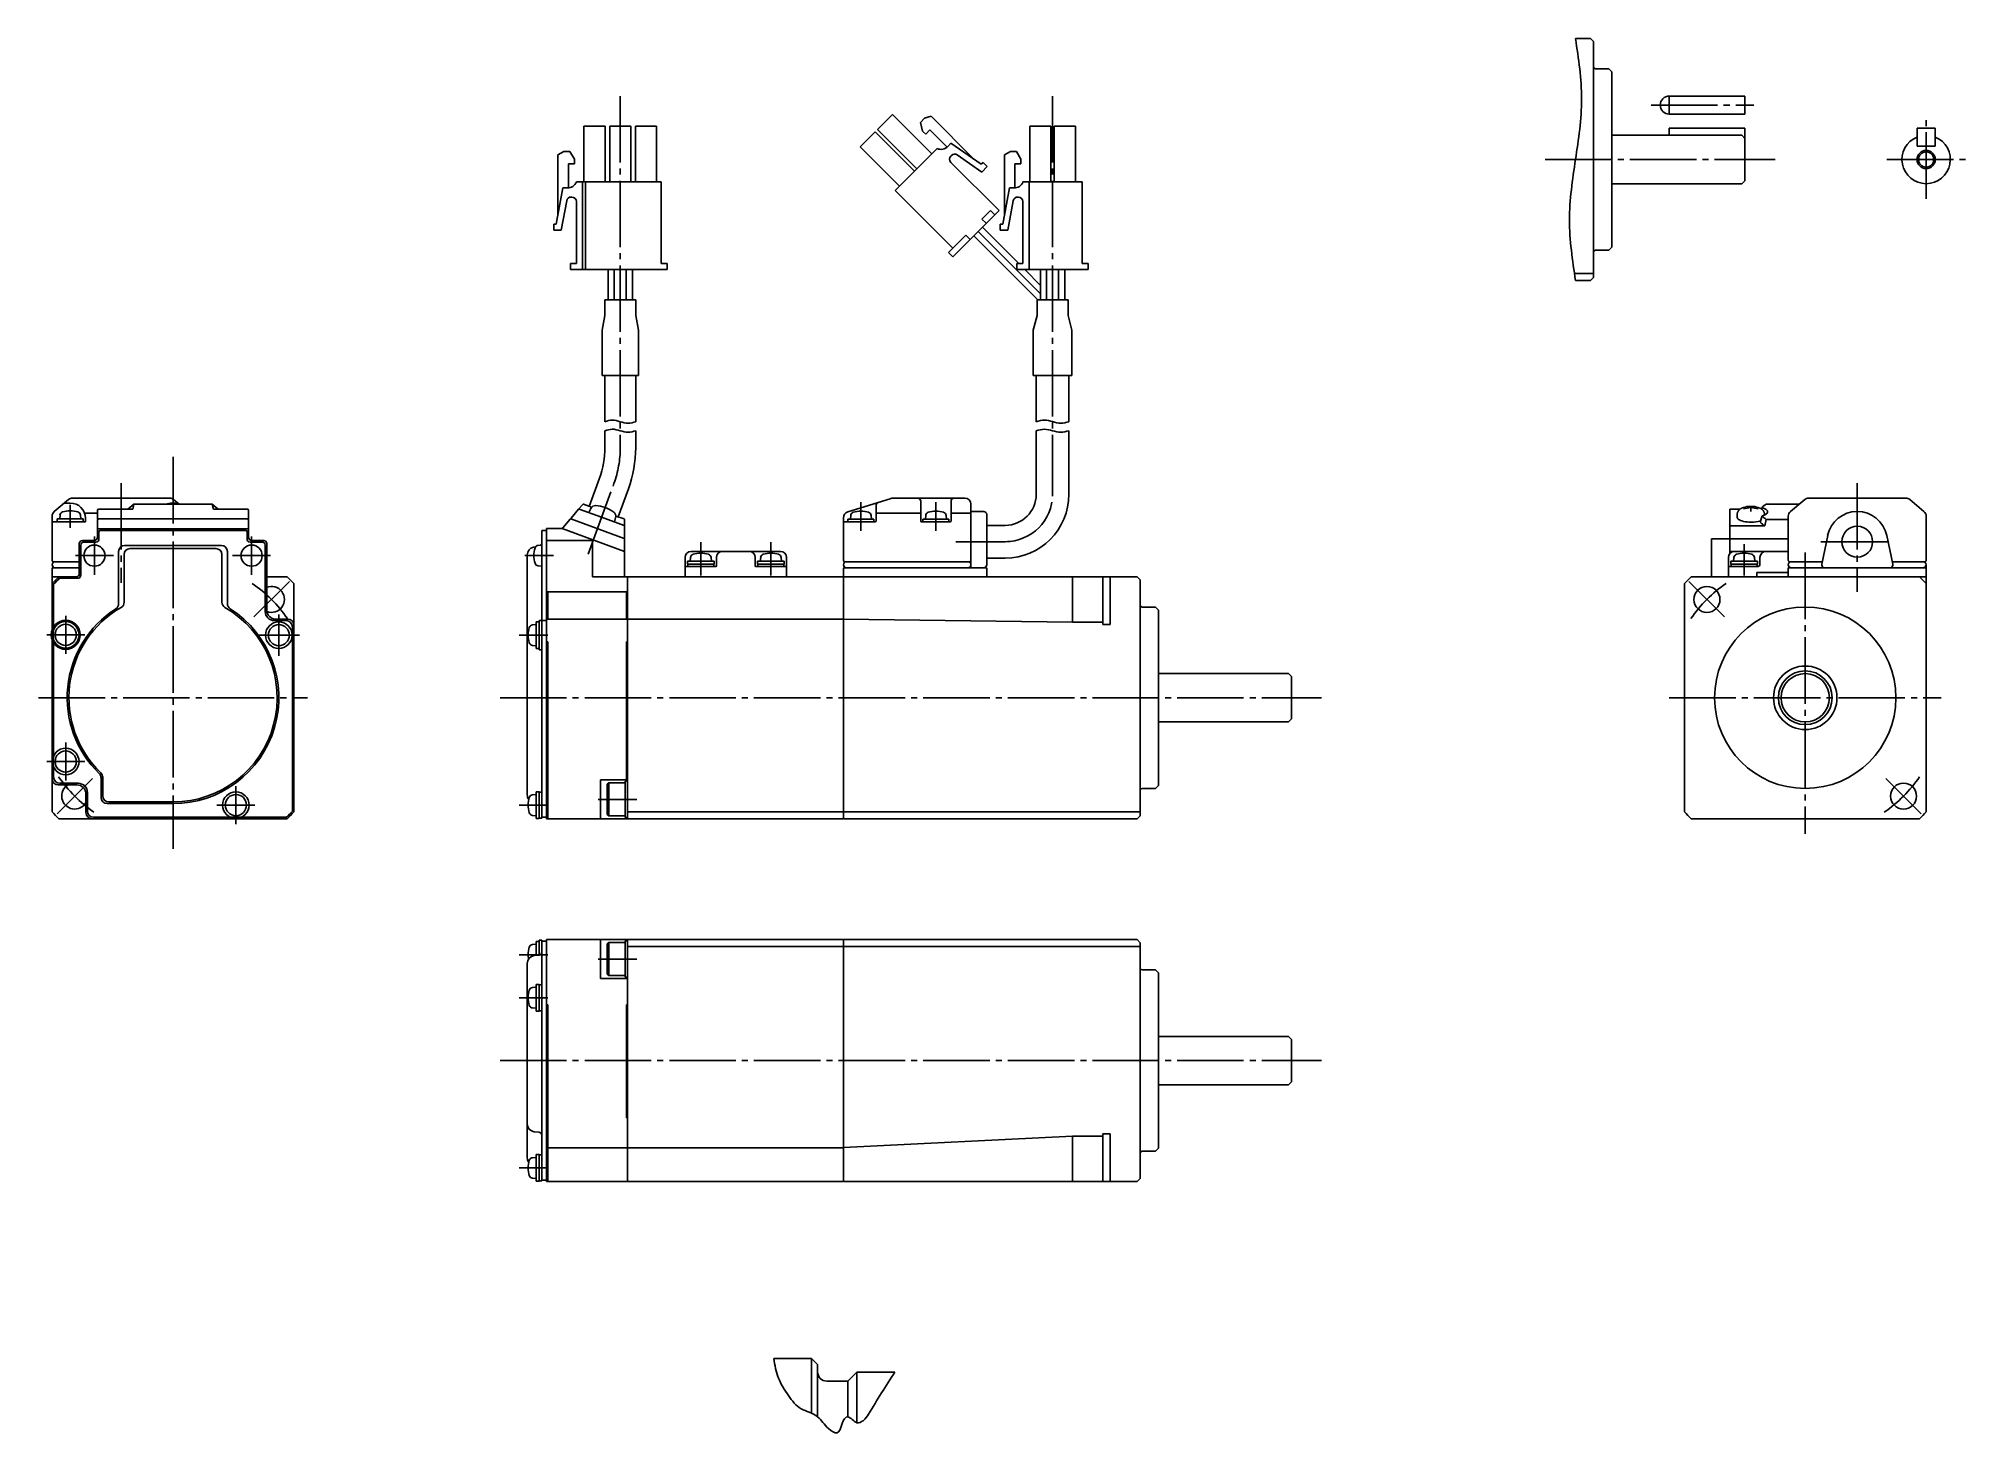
# Model space of a CAD drawing. Header units: millimetres. Extents: x -158 to 161, y -120 to 111.
import ezdxf

# ---------------------------------------------------------------- set-up
doc = ezdxf.new("R2010")
doc.units = ezdxf.units.MM
doc.linetypes.add('DASH_CENTER', pattern=[14, 11, -1, 1, -1])

msp = doc.modelspace()

# ---------------------------------------------------------------- linework, layer by layer
at = {"color": 7, "linetype": 'Continuous'}
for p, q in [((98.7, 110.93), (96.2, 110.93)), ((99.2, 110.43), (98.7, 110.93)), ((99.2, 71.43), (99.2, 110.43)), ((101.7, 105.93), (99.5, 105.93)), ((101.7, 105.93), (102.2, 105.43)), ((102.2, 105.43), (102.2, 76.43)), ((124.2, 101.43), (111.7, 101.43)), ((111.7, 101.43), (111.7, 98.43)), ((124.2, 98.43), (124.2, 101.43)), ((-67.82, 96.43), (-67.82, 87.23)), ((-64.32, 96.43), (-67.82, 96.43)), ((-64.32, 87.23), (-64.32, 96.43)), ((-63.57, 96.43), (-60.07, 96.43)), ((-63.57, 87.23), (-63.57, 96.43)), ((-60.07, 96.43), (-60.07, 87.23)), ((-55.82, 96.43), (-59.32, 96.43)), ((-59.32, 96.43), (-59.32, 87.23)), ((-55.82, 87.23), (-55.82, 96.43)), ((-16.8, 98.37), (-19.27, 95.9)), ((-19.27, 95.9), (-12.77, 89.39)), ((-10.29, 91.87), (-16.8, 98.37)), ((-12.18, 97.05), (-11.47, 97.76)), ((-11.82, 95.64), (-12.18, 97.05)), ((-11.29, 95.11), (-11.82, 95.64)), ((-10.41, 98.11), (-11.47, 97.76)), ((-11.29, 95.11), (-10.59, 95.82)), ((-10.59, 95.82), (-7.76, 92.99)), ((-10.41, 98.11), (-3.25, 90.95)), ((5.93, 87.23), (5.93, 96.43)), ((5.93, 96.43), (9.43, 96.43)), ((9.43, 96.43), (9.43, 87.23)), ((9.98, 87.23), (9.98, 96.43)), ((9.98, 96.43), (13.48, 96.43)), ((13.48, 96.43), (13.48, 87.23)), ((111.7, 98.43), (124.2, 98.43)), ((111.7, 96.13), (124.2, 96.13)), ((111.7, 94.93), (111.7, 96.13)), ((124.2, 96.13), (124.2, 94.43)), ((152.7, 96.13), (152.7, 93.13)), ((152.7, 96.13), (155.7, 96.13)), ((155.7, 93.13), (155.7, 96.13)), ((-19.66, 95.51), (-22.14, 93.03)), ((-22.14, 93.03), (-15.63, 86.53)), ((-13.16, 89), (-19.66, 95.51)), ((-16.34, 85.82), (-9.41, 92.75)), ((-7.12, 93.63), (-7.64, 93.1)), ((-2.1, 90.16), (-7.12, 93.63)), ((123.7, 94.93), (102.2, 94.93)), ((123.7, 94.93), (124.2, 94.43)), ((124.2, 87.43), (124.2, 94.43)), ((152.7, 93.13), (155.7, 93.13)), ((-71.15, 92.23), (-72.15, 91.73)), ((-72.15, 81.61), (-72.15, 91.73)), ((-71.15, 92.23), (-70.15, 92.23)), ((-70.4, 90.23), (-69.4, 90.23)), ((-70.4, 86.23), (-70.4, 90.23)), ((-70.15, 92.23), (-69.4, 90.98)), ((-69.4, 90.98), (-69.4, 90.23)), ((-7.11, 91.51), (-7.02, 91.6)), ((-7.11, 90.45), (0.84, 82.5)), ((-1.98, 88.86), (-6.07, 91.69)), ((-1.81, 90.45), (-2.1, 90.16)), ((-1.98, 88.86), (-1.1, 89.75)), ((-1.1, 89.75), (-1.81, 90.45)), ((2.72, 92.23), (1.72, 91.73)), ((1.72, 81.61), (1.72, 91.73)), ((2.72, 92.23), (3.72, 92.23)), ((3.47, 90.23), (4.47, 90.23)), ((3.47, 86.23), (3.47, 90.23)), ((3.72, 92.23), (4.47, 90.98)), ((4.47, 90.98), (4.47, 90.23)), ((-72.4, 80.23), (-71.31, 86.23)), ((-70.57, 86.23), (-71.31, 86.23)), ((-69.07, 87.23), (-65.57, 87.23)), ((-68.07, 87.23), (-68.07, 72.73)), ((-67.57, 72.73), (-67.57, 87.23)), ((-65.57, 87.23), (-64.32, 87.23)), ((-63.57, 87.23), (-64.32, 87.23)), ((-60.07, 87.23), (-63.57, 87.23)), ((-55.07, 87.23), (-60.07, 87.23)), ((-55.07, 87.23), (-55.07, 73.73)), ((1.47, 80.23), (2.56, 86.23)), ((3.3, 86.23), (2.56, 86.23)), ((14.6, 87.23), (4.8, 87.23)), ((5.8, 87.23), (5.8, 72.73)), ((14.6, 87.23), (14.6, 73.73)), ((102.2, 86.93), (123.7, 86.93)), ((124.2, 87.43), (123.7, 86.93)), ((-70.68, 84.11), (-71.57, 79.23)), ((-69.94, 84.73), (-69.82, 84.73)), ((-69.07, 73.73), (-69.07, 83.98)), ((-6.79, 76.28), (-16.34, 85.82)), ((3.19, 84.11), (2.3, 79.23)), ((3.93, 84.73), (4.05, 84.73)), ((4.8, 73.73), (4.8, 83.98)), ((-72.82, 80.23), (-72.82, 79.23)), ((-72.4, 80.23), (-72.82, 80.23)), ((-6.79, 74.86), (0.84, 82.5)), ((-1.98, 81.08), (-0.57, 82.5)), ((-1.98, 81.08), (-1.28, 80.38)), ((4.1, 73.73), (-1.91, 79.74)), ((-0.57, 82.5), (0.14, 81.79)), ((-0.57, 82.5), (0.14, 81.79)), ((1.05, 80.23), (1.05, 79.23)), ((1.47, 80.23), (1.05, 80.23)), ((-72.82, 79.23), (-71.57, 79.23)), ((-7.5, 75.57), (-4.67, 78.4)), ((-4.67, 78.4), (-3.96, 77.69)), ((-3.33, 78.33), (7.27, 67.73)), ((-2.62, 79.03), (7.7, 68.71)), ((1.05, 79.23), (2.3, 79.23)), ((-69.07, 73.73), (-70.07, 73.73)), ((-70.07, 73.73), (-70.07, 72.73)), ((-68.07, 72.73), (-68.07, 73.73)), ((-54.07, 73.73), (-55.07, 73.73)), ((-54.07, 72.73), (-54.07, 73.73)), ((-7.5, 75.57), (-6.79, 74.86)), ((3.8, 73.73), (3.8, 72.73)), ((4.8, 73.73), (3.8, 73.73)), ((15.6, 73.73), (14.6, 73.73)), ((15.6, 72.73), (15.6, 73.73)), ((99.5, 75.93), (101.7, 75.93)), ((102.2, 76.43), (101.7, 75.93)), ((-70.07, 72.73), (-69.37, 72.73)), ((-69.37, 72.73), (-68.07, 72.73)), ((-54.07, 72.73), (-68.07, 72.73)), ((-68.07, 72.73), (-68.07, 72.73)), ((-63.82, 72.73), (-63.82, 67.73)), ((-62.82, 72.73), (-62.82, 67.73)), ((-61.82, 72.73), (-61.82, 67.73)), ((-60.82, 72.73), (-60.82, 67.73)), ((-59.82, 72.73), (-59.82, 67.73)), ((3.8, 72.73), (15.6, 72.73)), ((5.1, 72.73), (7.7, 70.12)), ((7.7, 72.73), (7.7, 67.73)), ((8.7, 72.73), (8.7, 67.73)), ((9.7, 72.73), (9.7, 67.73)), ((10.7, 72.73), (10.7, 67.73)), ((11.7, 72.73), (11.7, 67.73)), ((95.93, 72.06), (99.2, 72.06)), ((96.2, 70.93), (98.7, 70.93)), ((99.2, 71.43), (98.7, 70.93)), ((-59.27, 67.73), (-64.37, 67.73)), ((-64.37, 67.73), (-64.37, 65.16)), ((-59.27, 65.16), (-59.27, 67.73)), ((7.15, 67.73), (7.15, 65.16)), ((12.25, 67.73), (7.15, 67.73)), ((12.25, 65.16), (12.25, 67.73)), ((-64.37, 65.16), (-64.82, 62.73)), ((-58.82, 62.73), (-59.27, 65.16)), ((7.15, 65.16), (6.5, 62.73)), ((12.9, 62.73), (12.25, 65.16)), ((-64.82, 62.73), (-64.82, 55.23)), ((-58.82, 55.23), (-58.82, 62.73)), ((6.5, 62.73), (6.5, 55.23)), ((12.9, 55.23), (12.9, 62.73)), ((-64.82, 55.23), (-58.82, 55.23)), ((-64.37, 47.58), (-64.37, 55.23)), ((-59.27, 47.58), (-59.27, 55.23)), ((6.5, 55.23), (12.9, 55.23)), ((7, 47.58), (7, 55.23)), ((12.4, 47.58), (12.4, 55.23)), ((-64.37, 43.28), (-64.37, 46.08)), ((-59.27, 43.28), (-59.27, 46.08)), ((7, 35.58), (7, 46.08)), ((12.4, 35.58), (12.4, 46.08)), ((-66.95, 33.58), (-65.26, 38.23)), ((-62.16, 31.84), (-60.47, 36.49)), ((-155.8, 31.96), (-155.8, 24.63)), ((-155.44, 32.73), (-153.07, 34.7)), ((-154.49, 32.12), (-154.55, 31.53)), ((-153.77, 34.12), (-152.8, 34.12)), ((-144.4, 34.93), (-152.43, 34.93)), ((-151.05, 31.53), (-151.1, 32.12)), ((-150.43, 32.43), (-148.3, 32.43)), ((-148.3, 32.92), (-148.3, 31.5)), ((-148.1, 33.12), (-142.47, 33.12)), ((-138.35, 34.93), (-144.4, 34.93)), ((-143.26, 33.12), (-142.26, 33.93)), ((-142.47, 33.12), (-142.26, 33.93)), ((-142.26, 33.93), (-129.33, 33.93)), ((-138.35, 34.93), (-136.36, 34.93)), ((-136, 34.12), (-135.02, 34.12)), ((-135.72, 34.7), (-134.8, 33.93)), ((-129.33, 33.93), (-128.34, 33.12)), ((-129.33, 33.93), (-129.13, 33.12)), ((-129.13, 33.12), (-123.5, 33.12)), ((-123.3, 31.5), (-123.3, 32.92)), ((-68.72, 33.09), (-69.95, 31.63)), ((-68.03, 33.91), (-68.72, 33.09)), ((-68.61, 33.12), (-64.9, 31.77)), ((-67.92, 33.93), (-66.56, 33.44)), ((-66.68, 33.25), (-67.01, 32.54)), ((-62.55, 31.98), (-61.19, 31.49)), ((-24.19, 32.65), (-17.19, 34.84)), ((-23.69, 32.07), (-23.75, 31.48)), ((-20.25, 31.48), (-20.3, 32.07)), ((-19.5, 31.13), (-19.5, 33.75)), ((-19.5, 32.43), (-12.1, 32.43)), ((-16.59, 34.93), (-4.8, 34.93)), ((-12.1, 34.43), (-12.1, 31.13)), ((-11.29, 32.07), (-11.35, 31.48)), ((-7.85, 31.48), (-7.9, 32.07)), ((-7.1, 31.13), (-7.1, 34.43)), ((-7.1, 32.43), (-3.8, 32.43)), ((-3.8, 33.93), (-3.8, 23.43)), ((-3.8, 32.73), (-1.7, 32.73)), ((-1.2, 32.23), (-1.2, 23.93)), ((121.7, 33.13), (123.43, 33.13)), ((121.7, 33.13), (121.7, 30.36)), ((122.95, 32.26), (122.95, 31.74)), ((124, 33.15), (125.2, 33.38)), ((125.2, 33.58), (125.2, 33.38)), ((125.2, 33.38), (126.41, 33.15)), ((125.2, 33.38), (125.2, 32.75)), ((126.74, 30.96), (127.05, 31.99)), ((127.05, 33.38), (126.96, 33.13)), ((127.45, 32.14), (127.45, 32.26)), ((133.22, 33.94), (127.74, 33.94)), ((131.4, 31.96), (131.4, 24.63)), ((131.76, 32.73), (134.13, 34.7)), ((142.8, 34.93), (134.77, 34.93)), ((150.84, 34.93), (142.8, 34.93)), ((151.48, 34.7), (153.84, 32.73)), ((154.2, 24.63), (154.2, 31.96)), ((-150.3, 31.03), (-155.8, 31.03)), ((-154.95, 31.53), (-152.8, 31.53)), ((-154.95, 31.53), (-154.95, 31.03)), ((-152.8, 31.53), (-150.65, 31.53)), ((-150.65, 31.03), (-150.65, 31.53)), ((-150.3, 31.62), (-150.3, 31.03)), ((-148.3, 31.5), (-123.3, 31.5)), ((-148.3, 31.3), (-148.3, 29.88)), ((-148.3, 29.88), (-123.3, 29.88)), ((-148.3, 28.43), (-148.3, 29.78)), ((-148.05, 28.18), (-148.05, 29.38)), ((-147.85, 29.58), (-123.75, 29.58)), ((-125, 29.63), (-146.6, 29.63)), ((-123.55, 29.38), (-123.55, 28.18)), ((-123.3, 29.88), (-123.3, 31.3)), ((-123.3, 29.78), (-123.3, 28.43)), ((-74.8, 29.58), (-74, 29.58)), ((-74.8, -17.97), (-74.8, 29.58)), ((-74, 29.89), (-71.43, 29.89)), ((-74, -18.07), (-74, 29.89)), ((-61.1, 26.13), (-71.43, 29.89)), ((-71.34, 30), (-70.11, 31.47)), ((-61.16, 28.28), (-70, 31.5)), ((-64.9, 31.77), (-61.19, 30.42)), ((-62.78, 31), (-62.58, 31.76)), ((-61.12, 30.33), (-61.12, 31.39)), ((-61.12, 28.41), (-61.12, 30.33)), ((-24.9, 31.7), (-24.9, 24.63)), ((-24.7, 31.03), (-19.6, 31.03)), ((-24.15, 31.48), (-24.15, 31.03)), ((-24.15, 31.48), (-19.85, 31.48)), ((-19.85, 31.48), (-19.85, 31.03)), ((-12, 31.03), (-7.2, 31.03)), ((-11.75, 31.48), (-7.45, 31.48)), ((-11.75, 31.48), (-11.75, 31.03)), ((-7.45, 31.48), (-7.45, 31.03)), ((1.85, 30.43), (-1.2, 30.43)), ((121.7, 28.23), (121.7, 30.36)), ((127.53, 30.36), (121.7, 30.36)), ((127.74, 31.42), (127.53, 30.36)), ((127.74, 31.42), (131.4, 31.42)), ((136.93, 24.03), (137.91, 28.75)), ((147.7, 28.75), (148.68, 24.03)), ((-151.3, 22.43), (-151.3, 27.43)), ((-151.05, 27.18), (-151.05, 22.18)), ((-150.8, 27.93), (-148.8, 27.93)), ((-148.55, 27.68), (-150.55, 27.68)), ((-144.8, 26.13), (-144.8, 17.49)), ((-143.88, 17.73), (-143.88, 25.6)), ((-127.8, 27.13), (-143.8, 27.13)), ((-142.88, 26.6), (-128.71, 26.6)), ((-127.71, 25.6), (-127.71, 17.73)), ((-126.8, 17.49), (-126.8, 26.13)), ((-121.05, 27.68), (-123.05, 27.68)), ((-122.8, 27.93), (-120.8, 27.93)), ((-120.55, 16.18), (-120.55, 27.18)), ((-120.3, 27.43), (-120.3, 22.43)), ((-77.2, 1.93), (-77.2, 25.55)), ((-76.18, 26.82), (-75.81, 26.91)), ((-74.8, 27.18), (-75.39, 27.13)), ((-66.4, 27.93), (-74, 27.93)), ((-66.4, 21.93), (-66.4, 27.93)), ((-61.1, 28.19), (-61.1, 26.27)), ((-61.1, 26.13), (-61.1, 21.93)), ((-44.9, 26.13), (-50.1, 26.13)), ((-44.9, 26.13), (-40.5, 26.13)), ((-40.5, 26.13), (-35.3, 26.13)), ((118.7, 28.23), (118.7, 21.93)), ((118.7, 28.23), (121.7, 28.23)), ((131.4, 28.23), (121.7, 28.23)), ((121.7, 28.23), (121.7, 25.73)), ((121.7, 26.13), (122.5, 26.13)), ((122.5, 26.13), (131.4, 26.13)), ((-155.8, 23.43), (-151.3, 23.43)), ((-155.8, 21.93), (-155.8, 23.43)), ((-155.6, 24.43), (-151.3, 24.43)), ((-120.3, 22.43), (-120.3, 16.43)), ((-75.39, 23.73), (-74.8, 23.68)), ((-51.1, 25.13), (-51.1, 23.53)), ((-51.1, 21.93), (-51.1, 23.53)), ((-51, 23.63), (-46, 23.63)), ((-50.7, 24.53), (-46.3, 24.53)), ((-50.7, 24.03), (-50.7, 24.53)), ((-46.3, 24.03), (-50.7, 24.03)), ((-50.65, 23.63), (-50.65, 24.03)), ((-50.19, 25.12), (-50.25, 24.53)), ((-46.75, 24.53), (-46.8, 25.12)), ((-46.35, 24.03), (-46.35, 23.63)), ((-46.3, 24.53), (-46.3, 24.03)), ((-45.9, 23.73), (-45.9, 25.13)), ((-39.5, 25.13), (-39.5, 23.73)), ((-34.4, 23.63), (-39.4, 23.63)), ((-39.1, 24.03), (-39.1, 24.53)), ((-39.1, 24.53), (-34.7, 24.53)), ((-34.7, 24.03), (-39.1, 24.03)), ((-39.05, 23.63), (-39.05, 24.03)), ((-38.59, 25.12), (-38.65, 24.53)), ((-35.15, 24.53), (-35.2, 25.12)), ((-34.75, 24.03), (-34.75, 23.63)), ((-34.7, 24.53), (-34.7, 24.03)), ((-34.3, 25.13), (-34.3, 23.53)), ((-34.3, 23.53), (-34.3, 21.93)), ((-24.9, 23.33), (-24.8, 23.43)), ((-24.9, 23.33), (-24.9, -18.07)), ((-1.3, 23.43), (-24.8, 23.43)), ((-24.7, 24.43), (-4, 24.43)), ((-1.3, 23.43), (-1.2, 23.33)), ((-1.2, 25.03), (1.85, 25.03)), ((-1.2, 23.33), (-1.2, 21.93)), ((121.5, 21.93), (121.5, 25.13)), ((121.6, 23.63), (126.4, 23.63)), ((121.9, 24.03), (121.9, 24.53)), ((121.9, 24.53), (126.3, 24.53)), ((126.3, 24.03), (121.9, 24.03)), ((121.95, 23.63), (121.95, 24.03)), ((122.41, 25.12), (122.35, 24.53)), ((125.85, 24.53), (125.8, 25.12)), ((126.2, 21.93), (126.2, 22.63)), ((126.2, 22.63), (131.4, 22.63)), ((126.25, 24.03), (126.25, 23.63)), ((126.3, 24.53), (126.3, 24.03)), ((126.7, 23.93), (126.7, 25.13)), ((131.4, 23.43), (137.42, 23.43)), ((131.4, 23.43), (131.4, 21.93)), ((131.6, 24.43), (137.01, 24.43)), ((137.42, 23.43), (148.19, 23.43)), ((148.19, 23.43), (154.2, 23.43)), ((148.6, 24.43), (154, 24.43)), ((154.2, 21.93), (154.2, 23.93)), ((-155.8, 21.93), (-151.8, 21.93)), ((-155.8, 20.81), (-155.8, 21.93)), ((-155.8, 20.81), (-155.8, 1.93)), ((-155.55, 20.71), (-155.55, -11.22)), ((-154.57, 21.68), (-151.55, 21.68)), ((-120.3, 21.93), (-116.92, 21.93)), ((-115.8, 20.81), (-115.8, 1.93)), ((-74, 19.43), (-60.6, 19.43)), ((-73.8, 14.93), (-73.8, 19.43)), ((-60.6, 21.93), (-66.4, 21.93)), ((-60.8, 19.43), (-60.8, 14.93)), ((-60.6, 21.93), (-60.6, -18.07)), ((-60.6, 21.93), (-24.9, 21.93)), ((23.7, 21.93), (-24.9, 21.93)), ((13, 21.93), (13, 14.43)), ((18, 21.93), (18, 14.03)), ((19.2, 14.03), (19.2, 21.93)), ((24.2, 21.43), (23.7, 21.93)), ((24.2, -17.57), (24.2, 21.43)), ((114.2, 20.81), (114.2, -16.94)), ((115.33, 21.93), (154.2, 21.93)), ((154.2, 21.93), (154.2, -16.94)), ((26.7, 16.93), (24.5, 16.93)), ((26.7, 16.93), (27.2, 16.43)), ((27.2, 16.43), (27.2, -12.57)), ((-119.05, 14.68), (-117.05, 14.68)), ((-116.8, 14.93), (-118.9, 14.93)), ((-116.05, 13.68), (-116.05, -16.84)), ((-75.75, 14.03), (-76.34, 13.98)), ((-75.75, 10.08), (-75.75, 14.48)), ((-75.25, 14.48), (-75.75, 14.48)), ((-75.25, 9.88), (-75.25, 14.68)), ((-74.8, 14.68), (-75.25, 14.68)), ((-74.8, 14.68), (-74, 14.68)), ((-60.6, 14.93), (-74, 14.93)), ((-60.6, 14.93), (-24.9, 14.93)), ((-24.9, 14.92), (13, 14.43)), ((13, 14.43), (18, 14.43)), ((18, 14.03), (19.2, 14.03)), ((-76.34, 10.58), (-75.75, 10.53)), ((-75.25, 10.08), (-75.75, 10.08)), ((-74.8, 9.88), (-75.25, 9.88)), ((-74, 11.18), (-73.8, 11.18)), ((-73.8, 11.18), (-73.8, -18.07)), ((-60.8, -11.87), (-60.8, 11.18)), ((-60.8, 11.18), (-60.6, 11.18)), ((48.7, 5.93), (27.2, 5.93)), ((48.7, 5.93), (49.2, 5.43)), ((49.2, -1.57), (49.2, 5.43)), ((-155.8, 1.93), (-155.8, -16.94)), ((-115.8, -16.94), (-115.8, 1.93)), ((-77.2, -14.14), (-77.2, 1.93)), ((27.2, -2.07), (48.7, -2.07)), ((49.2, -1.57), (48.7, -2.07)), ((-154.8, -12.47), (-151.7, -12.47)), ((-154.55, -12.22), (-151.45, -12.22)), ((-147.7, -14.57), (-147.7, -11.33)), ((-147.43, -11.21), (-147.43, -14.3)), ((-65.1, -18.07), (-65.1, -11.67)), ((-65.1, -11.67), (-60.8, -11.67)), ((-63.73, -12.12), (-63.98, -12.37)), ((-63.98, -17.37), (-63.98, -12.37)), ((-63.73, -12.12), (-63.73, -17.62)), ((-63.73, -12.12), (-60.98, -12.12)), ((-60.98, -17.87), (-60.98, -11.87)), ((-60.98, -11.87), (-60.6, -11.87)), ((27.2, -12.57), (26.7, -13.07)), ((-150.2, -13.97), (-150.2, -17.07)), ((-149.95, -13.72), (-149.95, -16.82)), ((-135.8, -15.57), (-146.7, -15.57)), ((-146.43, -15.3), (-135.8, -15.3)), ((-75.75, -14.07), (-76.34, -14.12)), ((-75.25, -13.62), (-75.75, -13.62)), ((-75.75, -18.02), (-75.75, -13.62)), ((-75.25, -18.02), (-75.25, -13.62)), ((-74.8, -13.67), (-75.25, -13.67)), ((24.5, -13.07), (26.7, -13.07)), ((-154.67, -18.07), (-135.8, -18.07)), ((-148.95, -17.82), (-117.02, -17.82)), ((-135.8, -18.07), (-116.92, -18.07)), ((-76.34, -17.52), (-75.75, -17.57)), ((-75.25, -18.02), (-75.75, -18.02)), ((-74.8, -17.97), (-75.25, -17.97)), ((-74, -17.82), (-74.8, -17.82)), ((-60.6, -18.07), (-74, -18.07)), ((-63.98, -17.37), (-63.73, -17.62)), ((-60.98, -17.62), (-63.73, -17.62)), ((-60.98, -17.87), (-60.6, -17.87)), ((-60.6, -16.94), (-24.9, -16.94)), ((-60.6, -18.07), (-24.9, -18.07)), ((-24.9, -16.94), (24.2, -16.94)), ((-24.9, -17.97), (-24.8, -18.07)), ((-24.8, -18.07), (23.7, -18.07)), ((24.2, -17.57), (23.7, -18.07)), ((153.08, -18.07), (115.33, -18.07)), ((-74.8, -38.17), (-75.25, -38.17)), ((-75.25, -40.62), (-75.25, -38.17)), ((-74.8, -77.97), (-74.8, -38.17)), ((-60.6, -38.07), (-74, -38.07)), ((-74, -78.07), (-74, -38.07)), ((-65.1, -38.07), (-65.1, -44.47)), ((-60.6, -38.07), (-60.6, -78.07)), ((-60.6, -38.07), (-24.9, -38.07)), ((23.7, -38.07), (-24.9, -38.07)), ((-24.9, -38.07), (-24.9, -78.07)), ((24.2, -38.57), (23.7, -38.07)), ((-75.75, -38.82), (-76.34, -38.87)), ((-75.24, -40.62), (-76.04, -40.71)), ((-75.25, -38.37), (-75.75, -38.37)), ((-75.75, -40.68), (-75.75, -38.37)), ((-74.8, -38.32), (-74, -38.32)), ((-63.73, -38.52), (-63.98, -38.77)), ((-63.98, -43.77), (-63.98, -38.77)), ((-63.73, -38.52), (-63.73, -44.02)), ((-63.73, -38.52), (-60.98, -38.52)), ((-60.98, -44.27), (-60.98, -38.27)), ((-60.6, -38.27), (-60.98, -38.27)), ((-24.9, -39.19), (-60.6, -39.19)), ((24.2, -39.19), (-24.9, -39.19)), ((24.2, -77.57), (24.2, -38.57)), ((-77.2, -58.07), (-77.2, -42)), ((-65.1, -44.47), (-60.6, -44.47)), ((-63.98, -43.77), (-63.73, -44.02)), ((-60.98, -44.02), (-63.73, -44.02)), ((-60.6, -44.27), (-60.98, -44.27)), ((26.7, -43.07), (24.5, -43.07)), ((27.2, -43.57), (26.7, -43.07)), ((27.2, -72.57), (27.2, -43.57)), ((-75.75, -45.92), (-76.34, -45.97)), ((-75.75, -49.87), (-75.75, -45.47)), ((-75.25, -45.47), (-75.75, -45.47)), ((-75.25, -49.87), (-75.25, -45.47)), ((-74.8, -45.52), (-75.25, -45.52)), ((-76.34, -49.37), (-75.75, -49.42)), ((-75.25, -49.87), (-75.75, -49.87)), ((-74.8, -49.82), (-75.25, -49.82)), ((-74, -48.82), (-73.8, -48.82)), ((-73.8, -48.82), (-73.8, -78.07)), ((-60.8, -67.52), (-60.8, -48.82)), ((-60.8, -48.82), (-60.6, -48.82)), ((48.7, -54.07), (27.2, -54.07)), ((48.7, -54.07), (49.2, -54.57)), ((49.2, -61.57), (49.2, -54.57)), ((-77.2, -74.14), (-77.2, -58.07)), ((27.2, -62.07), (48.7, -62.07)), ((49.2, -61.57), (48.7, -62.07)), ((-76.04, -69.83), (-75.24, -69.92)), ((-60.8, -67.52), (-60.6, -67.52)), ((-73.8, -72.47), (-60.6, -72.47)), ((-24.9, -72.47), (-60.6, -72.47)), ((13, -70.57), (-24.9, -72.46)), ((18, -70.57), (13, -70.57)), ((13, -70.57), (13, -78.07)), ((19.2, -70.17), (18, -70.17)), ((18, -70.17), (18, -78.07)), ((19.2, -78.07), (19.2, -70.17)), ((24.5, -73.07), (26.7, -73.07)), ((27.2, -72.57), (26.7, -73.07)), ((-75.75, -74.07), (-76.34, -74.12)), ((-75.25, -73.62), (-75.75, -73.62)), ((-75.75, -78.02), (-75.75, -73.62)), ((-75.25, -78.02), (-75.25, -73.62)), ((-74.8, -73.67), (-75.25, -73.67)), ((-76.34, -77.52), (-75.75, -77.57)), ((-75.25, -78.02), (-75.75, -78.02)), ((-74.8, -77.97), (-75.25, -77.97)), ((-74, -77.82), (-74.8, -77.82)), ((-60.6, -78.07), (-74, -78.07)), ((-60.6, -78.07), (-24.9, -78.07)), ((-24.9, -77.97), (-24.8, -78.07)), ((-24.8, -78.07), (23.7, -78.07)), ((24.2, -77.57), (23.7, -78.07)), ((-36.42, -107.32), (-30.17, -107.32)), ((-30.17, -107.32), (-29.17, -108.32)), ((-30.17, -107.32), (-30.17, -116.37)), ((-29.17, -108.32), (-29.17, -116.97)), ((-27.67, -111.07), (-24.17, -111.07)), ((-24.17, -111.07), (-22.67, -109.57)), ((-24.17, -111.07), (-24.17, -116.97)), ((-22.67, -109.57), (-22.67, -117.95)), ((-22.67, -109.57), (-16.42, -109.57))]:
    msp.add_line(p, q, dxfattribs=at)
at = {"color": 1, "linetype": 'DASH_CENTER'}
for p, q in [((-61.82, 101.43), (-61.82, 43.28)), ((9.7, 101.43), (9.7, 35.58)), ((108.7, 99.93), (125.7, 99.93)), ((154.2, 84.43), (154.2, 97.43)), ((91.2, 90.93), (129.2, 90.93)), ((147.7, 90.93), (160.7, 90.93)), ((-135.8, 41.75), (-135.8, -23.07)), ((-144.4, 37.43), (-144.4, 20.93)), ((-67.12, 25.66), (-62.86, 37.36)), ((142.8, 37.43), (142.8, 19.43)), ((-152.8, 33.83), (-152.8, 30.03)), ((-22, 34.28), (-22, 29.53)), ((-9.6, 34.28), (-9.6, 29.53)), ((-148.8, 28.58), (-148.8, 22.28)), ((-122.8, 28.58), (-122.8, 22.28)), ((-48.5, 27.63), (-48.5, 22.13)), ((-36.9, 27.63), (-36.9, 22.13)), ((-6.3, 27.73), (1.85, 27.73)), ((124.1, 27.33), (124.1, 22.13)), ((134.2, 25.93), (134.2, -20.57)), ((136.8, 27.73), (148.8, 27.73)), ((-145.65, 25.43), (-151.95, 25.43)), ((-119.65, 25.43), (-125.95, 25.43)), ((-72.85, 25.43), (-77.6, 25.43)), ((-122.43, 15.3), (-116.56, 21.17)), ((114.97, 21.17), (120.84, 15.3)), ((-153.55, 15.48), (-153.55, 9.18)), ((-118.3, 15.68), (-118.3, 8.88)), ((-150.4, 12.33), (-156.7, 12.33)), ((-114.9, 12.28), (-121.7, 12.28)), ((-73.8, 12.28), (-78.55, 12.28)), ((-158.05, 1.93), (-113.55, 1.93)), ((-81.7, 1.93), (54.2, 1.93)), ((111.7, 1.93), (156.7, 1.93)), ((-153.55, -5.47), (-153.55, -11.77)), ((-150.4, -8.62), (-156.7, -8.62)), ((-154.99, -17.26), (-149.13, -11.4)), ((-125.4, -12.67), (-125.4, -18.97)), ((147.54, -11.4), (153.4, -17.26)), ((-122.25, -15.82), (-128.55, -15.82)), ((-73.8, -15.82), (-78.55, -15.82)), ((-65.48, -14.87), (-59.1, -14.87)), ((-73.8, -40.57), (-78.55, -40.57)), ((-59.1, -41.27), (-65.48, -41.27)), ((-73.8, -47.67), (-78.55, -47.67)), ((-81.7, -58.07), (54.2, -58.07)), ((-73.8, -75.82), (-78.55, -75.82))]:
    msp.add_line(p, q, dxfattribs=at)
at = {"color": 7, "linetype": 'Continuous'}
for points in [[(127.05, 33.38), (127.32, 33.28), (127.54, 33.18), (127.72, 33.06), (127.85, 32.94), (127.93, 32.81), (127.95, 32.68), (127.93, 32.55), (127.85, 32.42), (127.72, 32.3), (127.54, 32.19), (127.32, 32.08), (127.05, 31.99)], [(127.59, 32.21), (127.49, 32.26), (127.46, 32.28)], [(122.95, 31.74), (122.98, 31.63), (123.04, 31.53), (123.16, 31.42), (123.31, 31.33), (123.5, 31.24), (123.73, 31.16), (123.99, 31.09), (124.27, 31.04), (124.57, 31), (124.88, 30.98), (125.2, 30.97)]]:
    msp.add_lwpolyline(points, dxfattribs=at)
at = {"color": 8, "linetype": 'Continuous'}
msp.add_lwpolyline([(127.42, 32.12), (127.43, 32.15), (127.45, 32.26)], dxfattribs=at)
at = {"color": 2, "linetype": 'Continuous'}
msp.add_circle((154.2, 90.93), 1.5, dxfattribs=at)
at = {"color": 7, "linetype": 'Continuous'}
for centre, radius in [((154.2, 90.93), 1.25), ((142.8, 27.73), 2.55), ((142.8, 27.73), 2.55), ((-148.8, 25.43), 1.75), ((-122.8, 25.43), 1.75), ((117.94, 18.19), 2.15), ((134.2, 1.93), 15), ((-153.55, 12.33), 2.4), ((-153.55, 12.33), 2.2), ((-153.55, 12.33), 1.75), ((-118.3, 12.28), 2.2), ((-118.3, 12.28), 1.75), ((134.2, 1.93), 5.25), ((134.2, 1.93), 4.45), ((134.2, 1.93), 4), ((-153.55, -8.62), 2.2), ((-153.55, -8.62), 1.75), ((150.47, -14.33), 2.15), ((-125.4, -15.82), 2.2), ((-125.4, -15.82), 1.75)]:
    msp.add_circle(centre, radius, dxfattribs=at)
for centre, radius, start, end in [((99.5, 106.23), 0.3, 180, 270), ((111.7, 99.93), 1.5, 90, 180), ((111.7, 99.93), 1.5, 180, 270), ((-8.77, 94.16), 1.55, 245.7532, 316.8667), ((154.2, 90.93), 4, 112.0243, 270), ((154.2, 90.93), 4, 270, 67.9757), ((-6.58, 90.98), 0.75, 135, 225), ((-6.49, 91.07), 0.75, 55.3048, 135), ((-70.52, 87.78), 1.55, 268.1333, 339.2468), ((3.35, 87.78), 1.55, 268.1333, 339.2468), ((-69.94, 83.98), 0.75, 90, 169.6952), ((-69.82, 83.98), 0.75, 0, 90), ((3.93, 83.98), 0.75, 90, 169.6952), ((4.05, 83.98), 0.75, 0, 90), ((99.5, 75.63), 0.3, 90, 180), ((-79.12, 43.28), 14.75, 340, 360), ((-79.12, 43.28), 19.85, 340, 360), ((1.85, 35.58), 10.55, 270, 0), ((1.85, 35.58), 5.15, 270, 360), ((-154.8, 31.96), 1, 129.8056, 180), ((-153.9, 32.07), 0.6, 106.3877, 175), ((-152.8, 28.33), 4.5, 90, 106.3877), ((-152.43, 33.93), 1, 90, 129.8056), ((-152.8, 31.62), 2.5, 0, 90), ((-152.8, 28.33), 4.5, 73.6123, 90), ((-151.7, 32.07), 0.6, 5, 73.6123), ((-148.1, 32.92), 0.2, 90, 180), ((-136, 31.62), 2.5, 90, 112.3316), ((-136.36, 33.93), 1, 50.1944, 90), ((-123.5, 32.92), 0.2, 0, 90), ((-68.64, 33.03), 0.1, 70, 139.8637), ((-67.95, 33.84), 0.1, 70, 139.8637), ((-65.95, 32.91), 0.8, 85.4427, 155), ((-66.37, 27.73), 6, 70, 85.4427), ((-66.37, 27.73), 6, 54.5573, 70), ((-63.35, 31.97), 0.8, 345, 54.5573), ((-23.9, 31.7), 1, 107.354, 180), ((-23.1, 32.02), 0.6, 106.3877, 175), ((-22, 28.28), 4.5, 90, 106.3877), ((-22, 28.28), 4.5, 73.6123, 90), ((-20.9, 32.02), 0.6, 5, 73.6123), ((-19, 33.75), 0.5, 107.354, 180), ((-16.59, 32.93), 2, 90, 107.354), ((-12.6, 34.43), 0.5, 0, 90), ((-10.7, 32.02), 0.6, 106.3877, 175), ((-9.6, 28.28), 4.5, 90, 106.3877), ((-9.6, 28.28), 4.5, 73.6123, 90), ((-8.5, 32.02), 0.6, 5, 73.6123), ((-6.6, 34.43), 0.5, 90, 180), ((-4.8, 33.93), 1, 360, 90), ((-1.7, 32.23), 0.5, 360, 90), ((125.2, 29.58), 4, 71.5605, 108.4395), ((129.08, 31.59), 2.7, 119.6903, 138.6351), ((129.08, 33.77), 2.7, 221.3649, 240.3097), ((132.4, 31.96), 1, 129.8056, 180), ((134.77, 33.93), 1, 90, 129.8056), ((142.8, 27.73), 5, 11.7354, 168.2646), ((150.84, 33.93), 1, 50.1944, 90), ((153.2, 31.96), 1, 0, 50.1944), ((-148.1, 31.3), 0.2, 90, 180), ((-148.2, 29.78), 0.1, 90, 180), ((-147.85, 29.38), 0.2, 90, 180), ((-146.6, 29.13), 0.5, 90, 116.5385), ((-125, 29.13), 0.5, 63.4615, 90), ((-123.75, 29.38), 0.2, 360, 90), ((-123.5, 31.3), 0.2, 0, 90), ((-123.4, 29.78), 0.1, 0, 90), ((-71.26, 29.94), 0.1, 140, 250), ((-70.03, 31.41), 0.1, 70, 140), ((-69.88, 31.56), 0.1, 139.8637, 250), ((-61.22, 31.39), 0.1, 0.1363, 70), ((-61.22, 30.33), 0.1, 0.1363, 70), ((-24.7, 30.83), 0.2, 90, 180), ((-19.6, 31.13), 0.1, 270, 0), ((-12, 31.13), 0.1, 180, 270), ((-7.2, 31.13), 0.1, 270, 360), ((125.31, 35.95), 4.98, 268.8144, 287.7863), ((128.99, 33.09), 3.09, 223.355, 241.8579), ((-150.8, 27.43), 0.5, 90, 180), ((-150.55, 27.18), 0.5, 90, 180), ((-148.8, 28.43), 0.5, 270, 0), ((-148.55, 28.18), 0.5, 270, 0), ((-143.8, 26.13), 1, 90, 180), ((-142.88, 25.6), 1, 90, 180), ((-128.71, 25.6), 1, 0, 90), ((-127.8, 26.13), 1, 0, 90), ((-123.05, 28.18), 0.5, 180, 270), ((-122.8, 28.43), 0.5, 180, 270), ((-121.05, 27.18), 0.5, 0, 90), ((-120.8, 27.43), 0.5, 0, 90), ((-75.9, 25.55), 1.3, 102.5399, 180), ((-71.6, 25.43), 4.5, 163.6123, 180), ((-75.34, 26.53), 0.6, 95, 163.6123), ((-75.3, 27.53), 0.5, 313.1406, 0), ((-61.22, 28.41), 0.1, 250, 0.1363), ((-61.2, 26.27), 0.1, 250, 360), ((-61.2, 28.19), 0.1, 0, 70), ((-50.1, 25.13), 1, 90, 180), ((-49.6, 25.07), 0.6, 106.3877, 175), ((-48.5, 21.33), 4.5, 90, 106.3877), ((-48.5, 21.33), 4.5, 73.6123, 90), ((-47.4, 25.07), 0.6, 5, 73.6123), ((-44.9, 25.13), 1, 90, 180), ((-40.5, 25.13), 1, 0, 90), ((-38, 25.07), 0.6, 106.3877, 175), ((-36.9, 21.33), 4.5, 90, 106.3877), ((-36.9, 21.33), 4.5, 73.6123, 90), ((-35.8, 25.07), 0.6, 5, 73.6123), ((-35.3, 25.13), 1, 0, 90), ((122.5, 25.13), 1, 90, 180), ((123, 25.07), 0.6, 106.3877, 175), ((124.1, 21.33), 4.5, 90, 106.3877), ((124.1, 21.33), 4.5, 73.6123, 90), ((125.2, 25.07), 0.6, 5, 73.6123), ((127.7, 25.13), 1, 90, 180), ((-155.6, 24.63), 0.2, 180, 270), ((-155.3, 23.93), 0.5, 90, 270), ((-151.8, 22.43), 0.5, 270, 360), ((-150.8, 22.43), 0.5, 180, 236.1962), ((-120.8, 22.43), 0.5, 300, 0), ((-71.6, 25.43), 4.5, 180, 196.3877), ((-75.34, 24.33), 0.6, 196.3877, 265), ((-51, 23.53), 0.1, 90, 180), ((-46, 23.73), 0.1, 270, 0), ((-39.4, 23.73), 0.1, 180, 270), ((-34.4, 23.53), 0.1, 0, 90), ((-24.7, 24.63), 0.2, 180, 270), ((-24.4, 23.93), 0.5, 90, 180), ((-24.4, 23.93), 0.5, 180, 270), ((-4.3, 23.93), 0.5, 0, 90), ((-4.3, 23.93), 0.5, 270, 0), ((-4, 24.63), 0.2, 270, 360), ((-1.7, 23.93), 0.5, 270, 0), ((121.6, 23.53), 0.1, 90, 180), ((126.4, 23.93), 0.3, 270, 0), ((131.6, 24.63), 0.2, 180, 270), ((131.9, 23.93), 0.5, 90, 180), ((131.9, 23.93), 0.5, 180, 270), ((137.42, 23.93), 0.5, 168.2646, 270), ((148.19, 23.93), 0.5, 270, 11.7354), ((153.7, 23.93), 0.5, 0, 90), ((153.7, 23.93), 0.5, 270, 0), ((154, 24.63), 0.2, 270, 0), ((-135.8, 1.93), 27.5, 133.3418, 136.6582), ((-135.8, 1.93), 27.25, 133.5502, 136.4498), ((-151.55, 22.18), 0.5, 270, 0), ((-119.53, 18.19), 2.15, 249.8197, 110.7993), ((-135.8, 1.93), 27.5, 43.3418, 46.6582), ((134.2, 1.93), 27.5, 133.3418, 136.6582), ((134.2, 1.93), 27.5, 43.3418, 46.6582), ((-135.8, 1.93), 17.5, 122.7204, 225.7894), ((-135.8, 1.93), 17.23, 119.9002, 226.1485), ((-145.8, 17.49), 1, 302.7204, 0), ((-144.88, 17.73), 1, 299.9002, 0), ((-135.8, 1.93), 17.23, 270, 60.0998), ((-135.8, 1.93), 17.5, 270, 57.2796), ((-126.71, 17.73), 1, 180, 240.0998), ((-125.8, 17.49), 1, 180, 237.2796), ((-119.05, 16.18), 1.5, 180, 270), ((-118.8, 16.43), 1.5, 180, 270), ((24.5, 17.23), 0.3, 180, 270), ((-155.3, 12.93), 0.5, 120, 180), ((-118.9, 14.43), 0.5, 90, 146.7482), ((-117.05, 13.68), 1, 0, 90), ((-116.8, 13.93), 1, 0, 90), ((-72.55, 12.28), 4.5, 163.6123, 180), ((-76.29, 13.38), 0.6, 95, 163.6123), ((-155.3, 11.73), 0.5, 180, 240), ((-116.3, 11.68), 0.5, 300, 360), ((-72.55, 12.28), 4.5, 180, 196.3877), ((-76.29, 11.18), 0.6, 196.3877, 265), ((-155.3, -8.02), 0.5, 120, 180), ((-154.8, -11.47), 1, 180, 270), ((-154.55, -11.22), 1, 180, 270), ((-152.06, -14.33), 2.15, 119.9199, 330.0801), ((-152.95, -11.97), 0.5, 270, 330), ((-151.7, -13.97), 1.5, 0, 90), ((-151.45, -13.72), 1.5, 0, 90), ((-148.7, -11.33), 1, 0, 45.7894), ((-148.43, -11.21), 1, 0, 46.1485), ((-146.7, -14.57), 1, 180, 270), ((-146.43, -14.3), 1, 180, 270), ((-75.9, -14.14), 1.3, 180, 215.7938), ((-72.55, -15.82), 4.5, 163.6123, 180), ((-72.55, -15.82), 4.5, 180, 196.3877), ((-76.29, -14.72), 0.6, 95, 163.6123), ((24.5, -13.37), 0.3, 90, 180), ((-135.8, 1.93), 27.5, 223.3418, 226.6582), ((-149.2, -17.07), 1, 180, 270), ((-148.95, -16.82), 1, 180, 270), ((-126, -17.57), 0.5, 210, 270), ((-124.8, -17.57), 0.5, 270, 330), ((-135.8, 1.93), 27.25, 313.5502, 316.4498), ((-135.8, 1.93), 27.5, 313.3418, 316.6582), ((-76.29, -16.92), 0.6, 196.3877, 265), ((134.2, 1.93), 27.5, 223.3418, 226.6582), ((134.2, 1.93), 27.5, 313.3418, 316.6582), ((-75.9, -42), 1.3, 96.4509, 180), ((-72.55, -40.57), 4.5, 163.6123, 180), ((-72.55, -40.57), 4.5, 180, 189.2637), ((-76.29, -39.47), 0.6, 95, 163.6123), ((-75.3, -40.12), 0.5, 276.4509, 0), ((24.5, -42.77), 0.3, 180, 270), ((-72.55, -47.67), 4.5, 163.6123, 180), ((-72.55, -47.67), 4.5, 180, 196.3877), ((-76.29, -46.57), 0.6, 95, 163.6123), ((-76.29, -48.77), 0.6, 196.3877, 265), ((-75.9, -68.54), 1.3, 180, 263.5491), ((-75.3, -70.42), 0.5, 14.6138, 83.5491), ((24.5, -73.37), 0.3, 90, 180), ((-75.9, -74.14), 1.3, 180, 215.7938), ((-72.55, -75.82), 4.5, 163.6123, 180), ((-72.55, -75.82), 4.5, 180, 196.3877), ((-76.29, -74.72), 0.6, 95, 163.6123), ((-76.29, -76.92), 0.6, 196.3877, 265), ((-27.67, -109.57), 1.5, 180, 270)]:
    msp.add_arc(centre, radius, start, end, dxfattribs=at)
at = {"color": 1, "linetype": 'DASH_CENTER'}
for centre, radius, start, end in [((-79.12, 43.28), 17.3, 340, 0), ((1.85, 35.58), 7.85, 270, 0), ((-135.8, 1.93), 23, 34.6602, 55.3398), ((134.2, 1.93), 23, 124.6602, 145.3398), ((-135.8, 1.93), 23, 214.6602, 235.3398), ((134.2, 1.93), 23, 304.6602, 325.3398)]:
    msp.add_arc(centre, radius, start, end, dxfattribs=at)
at = {"color": 2, "linetype": 'Continuous'}
for points in [[(96.2, 70.93), (95.7, 74.26), (94.7, 80.93), (96.2, 90.93), (97.7, 100.93), (96.7, 107.6), (96.2, 110.93)], [(7, 47.58), (7.45, 47.71), (8.35, 47.96), (9.7, 47.58), (11.05, 47.21), (11.95, 47.46), (12.4, 47.58)], [(7, 46.08), (7.45, 46.21), (8.35, 46.46), (9.7, 46.08), (11.05, 45.71), (11.95, 45.96), (12.4, 46.08)]]:
    msp.add_open_spline(points, degree=3, dxfattribs=at)
for points, knots in [([(-64.37, 47.58), (-63.96, 47.7), (-63.11, 47.96), (-61.82, 47.58), (-60.52, 47.2), (-59.67, 47.46), (-59.27, 47.58)], [0, 0, 0, 0, 1.244127, 2.598648, 3.953168, 5.197295, 5.197295, 5.197295, 5.197295]), ([(-64.37, 46.08), (-63.96, 46.2), (-63.11, 46.46), (-61.82, 46.08), (-60.52, 45.7), (-59.67, 45.96), (-59.27, 46.08)], [0, 0, 0, 0, 1.244127, 2.598648, 3.953168, 5.197295, 5.197295, 5.197295, 5.197295]), ([(-36.42, -107.32), (-36.24, -108.42), (-35.87, -110.63), (-34.34, -112.98), (-33.09, -114.7), (-31.96, -115.74), (-30.52, -116.19), (-28.73, -117.06), (-27.92, -118.69), (-25.64, -120.14), (-25.26, -118.16), (-24.38, -116.62), (-23.4, -117.44), (-22.69, -118.16), (-21.45, -117.61), (-20.26, -115.79), (-18.64, -113.01), (-17.16, -110.72), (-16.42, -109.57)], [0, 0, 0, 0, 3.326746, 6.648677, 8.231769, 9.723634, 11.157708, 12.747934, 15.41088, 17.007365, 18.749475, 20.189682, 21.029839, 21.981834, 23.05316, 24.463702, 28.567749, 32.660849, 32.660849, 32.660849, 32.660849])]:
    msp.add_open_spline(points, degree=3, knots=knots, dxfattribs=at)
at = {"color": 7, "linetype": 'Continuous'}
for points, knots in [([(123.99, 33.39), (123.97, 33.38), (123.91, 33.37), (123.82, 33.33), (123.7, 33.29), (123.59, 33.23), (123.49, 33.17), (123.4, 33.1), (123.32, 33.04), (123.25, 32.97), (123.18, 32.9), (123.13, 32.82), (123.08, 32.74), (123.03, 32.65), (123, 32.56), (122.98, 32.47), (122.96, 32.38), (122.95, 32.31), (122.95, 32.27), (122.96, 32.26), (122.96, 32.26)], [0, 0, 0, 0, 0.083101, 0.165217, 0.306902, 0.445813, 0.556599, 0.667776, 0.767063, 0.867536, 0.962576, 1.059015, 1.153131, 1.248117, 1.341996, 1.437024, 1.532243, 1.62683, 1.640326, 1.653836, 1.653836, 1.653836, 1.653836]), ([(127.45, 32.26), (127.45, 32.27), (127.45, 32.3), (127.45, 32.36), (127.44, 32.44), (127.42, 32.54), (127.38, 32.63), (127.35, 32.71), (127.3, 32.79), (127.25, 32.87), (127.19, 32.94), (127.13, 33), (127.06, 33.06), (126.98, 33.12), (126.9, 33.18), (126.81, 33.23), (126.71, 33.28), (126.6, 33.33), (126.49, 33.37), (126.42, 33.39), (126.38, 33.4)], [0, 0, 0, 0, 0.041951, 0.08378, 0.18176, 0.279959, 0.373904, 0.466742, 0.558009, 0.648315, 0.739457, 0.829362, 0.92358, 1.016855, 1.119348, 1.22166, 1.338959, 1.458086, 1.571401, 1.686353, 1.686353, 1.686353, 1.686353])]:
    msp.add_open_spline(points, degree=3, knots=knots, dxfattribs=at)

doc.saveas('drawing.dxf')
